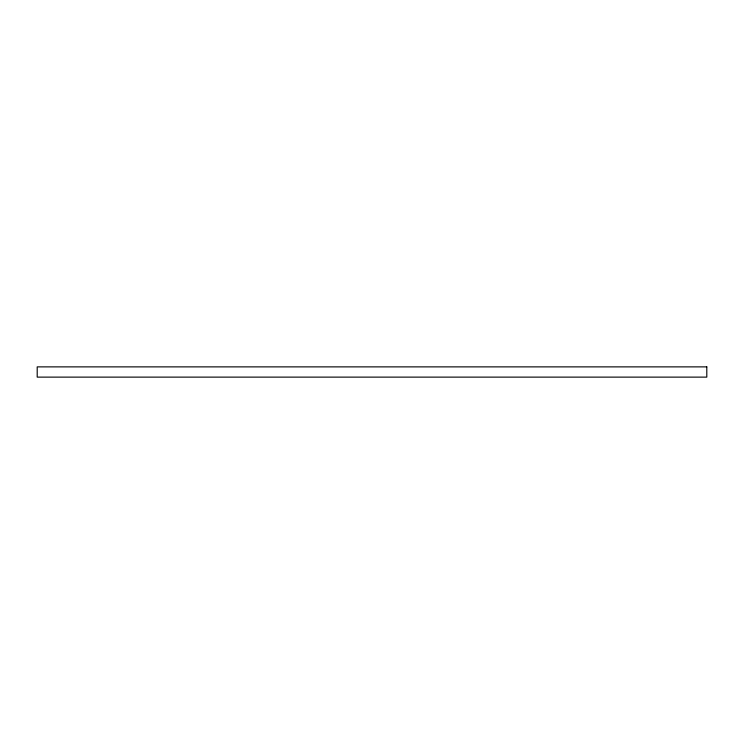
<?xml version="1.0" encoding="UTF-8"?>
<svg xmlns="http://www.w3.org/2000/svg" width="744" height="744" viewBox="0 0 744 744"><rect width="100%" height="100%" fill="white"/><g stroke="black" fill="none" stroke-linecap="round" stroke-linejoin="round"><path stroke-width="1.12" d="M706.8 366.876L37.2 366.876L37.2 377.124L706.8 377.124L706.8 366.876"/></g></svg>
